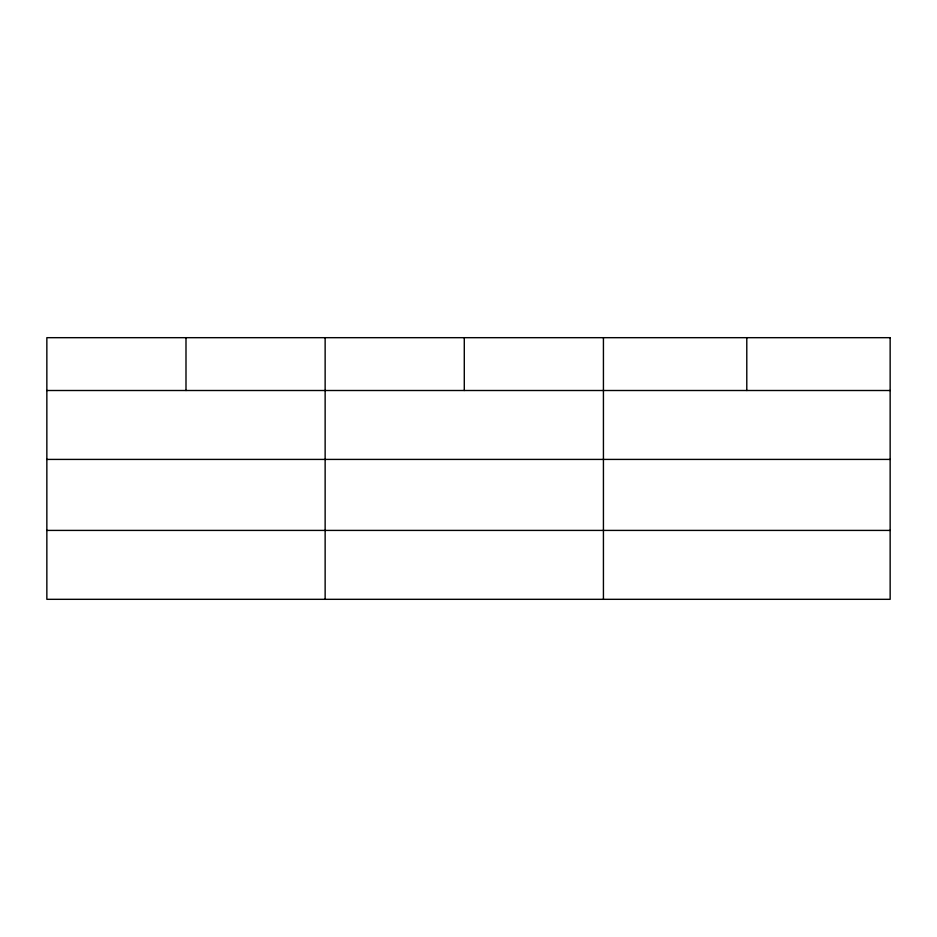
<?xml version="1.0" encoding="UTF-8"?>
<svg xmlns="http://www.w3.org/2000/svg" width="937" height="937" viewBox="0 0 937 937"><rect width="100%" height="100%" fill="white"/><g stroke="black" fill="none" stroke-linecap="round" stroke-linejoin="round"><path stroke-width="1.41" d="M46.85 390.506L890.15 390.506M46.85 459.411L890.15 459.411M46.85 530.412L890.15 530.412M746.789 337.683L746.789 390.506M603.428 337.683L603.428 599.317M464.283 337.683L464.283 390.506M325.139 337.683L325.139 599.317M185.994 337.683L185.994 390.506M890.15 337.683L46.85 337.683L46.85 599.317L890.15 599.317L890.15 337.683"/></g></svg>
